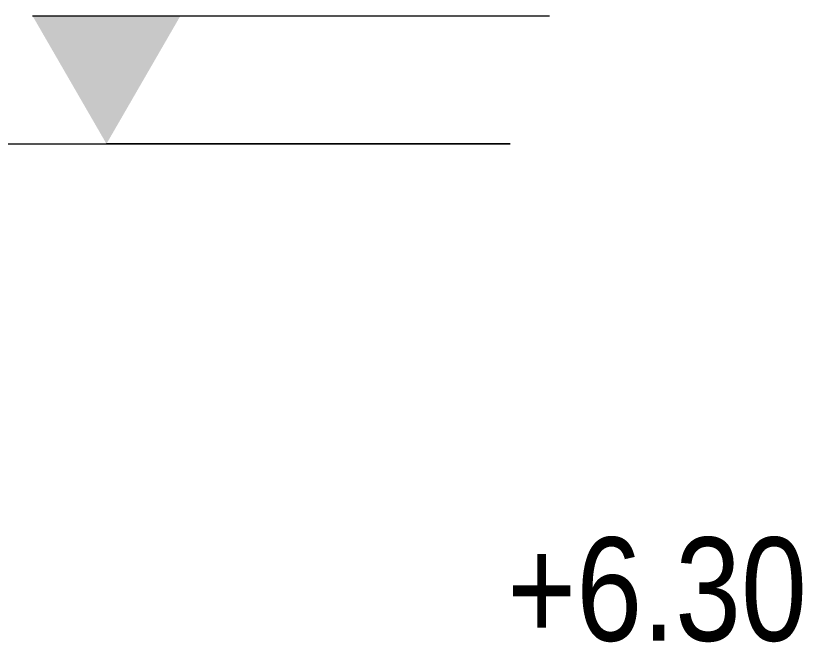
# Model space of a CAD drawing. Header units: centimetres. Extents: x 17 to 1954, y -127 to 807.
# Drawn here: x 737.8 to 813.8, y 642.9 to 703.5 of the extents above; entities that cross this region are included whole.
import ezdxf

# ---------------------------------------------------------------- set-up
doc = ezdxf.new("R2010")
doc.units = ezdxf.units.CM
doc.layers.add('A-ANNO-NOTE', color=7, linetype='Continuous', lineweight=9)
doc.layers.add('G-ANNO-DIMS', color=7, linetype='Continuous', lineweight=9)
doc.styles.add('Arial Narrow', font='ARIALN.TTF', dxfattribs={"height": 10})

# ---------------------------------------------------------------- blocks, each defined once
blk = doc.blocks.new('Spot Elevations - ELEVATION_PROJECT-150941-ЮГ')
at = {"layer": 'A-ANNO-NOTE'}
blk.add_hatch(color=256, dxfattribs=at).paths.add_polyline_path([(772.585, 642.393), (786.896, 642.393), (779.74, 630)])
blk.add_line((772.585, 642.393), (822.585, 642.393), dxfattribs=at)

msp = doc.modelspace()

# ---------------------------------------------------------------- linework, layer by layer
at = {"layer": 'G-ANNO-DIMS'}
for p, q in [((729.143, 691.15), (785.563, 691.15)), ((785.563, 691.15), (746.524, 691.15))]:
    msp.add_line(p, q, dxfattribs=at)

# ---------------------------------------------------------------- block references
msp.add_blockref('Spot Elevations - ELEVATION_PROJECT-150941-ЮГ', (-33.216, 61.15), dxfattribs=at)

# ---------------------------------------------------------------- texts
at = {"layer": 'G-ANNO-DIMS', "insert": (785.26, 653.087), "char_height": 10, "width": 34.75359, "attachment_point": 1, "line_spacing_factor": 0.974696, "style": 'Arial Narrow'}
msp.add_mtext('+6.30', dxfattribs=at)

doc.saveas('drawing.dxf')
